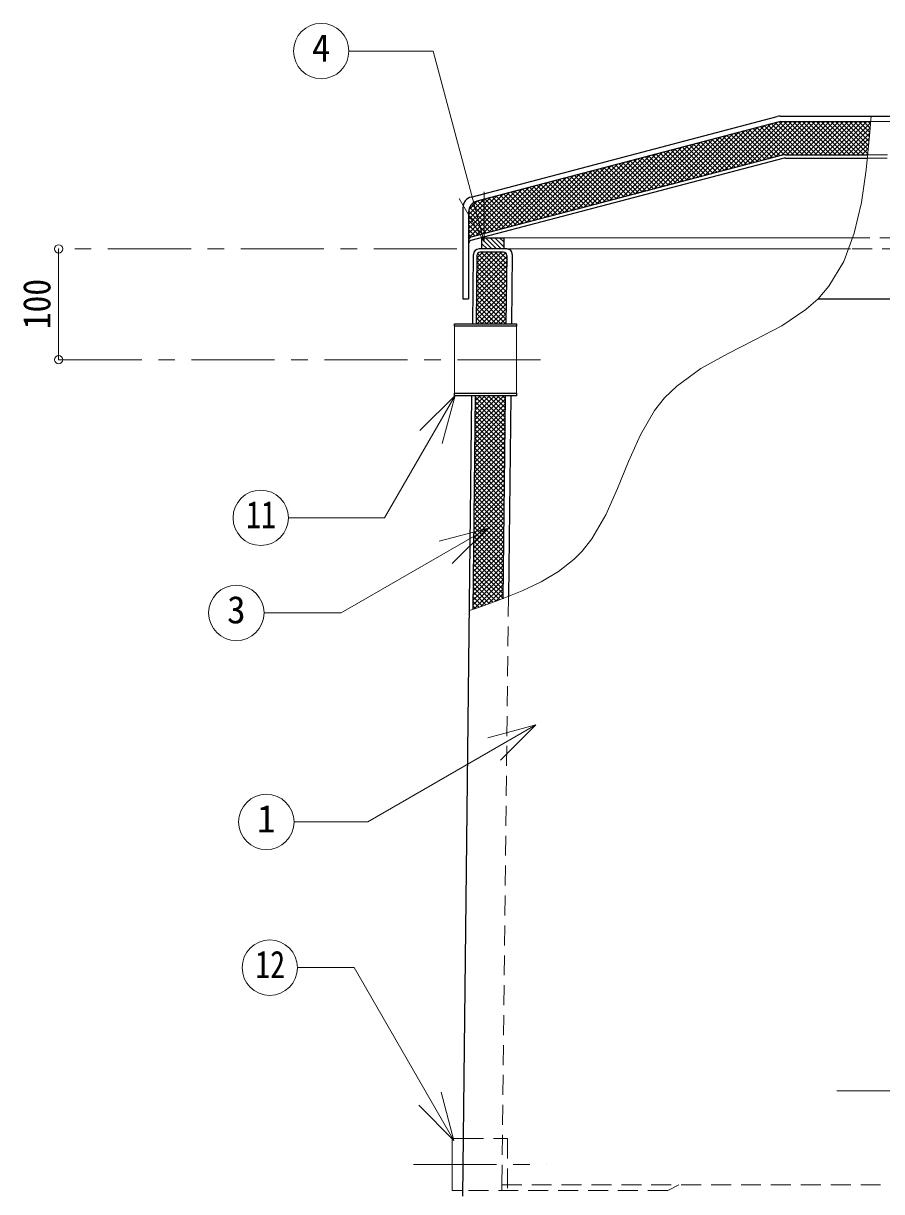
# Model space of a CAD drawing. Units: millimetres at full size, sheet at 1:15; details may follow other scales. Extents: x -3184 to 2891, y -2037 to 2178.
# Drawn here: x -979 to -204, y -1013 to 41 of the extents above; entities that cross this region are included whole.
import ezdxf
from ezdxf.enums import TextEntityAlignment as Align

# ---------------------------------------------------------------- set-up
doc = ezdxf.new("R2010")
doc.units = ezdxf.units.MM
doc.header["$LTSCALE"] = 15
doc.header["$PDMODE"] = 32
doc.header["$PDSIZE"] = 7.5
doc.linetypes.add('CHAIN1', pattern=[8, 5, -1, 1, -1])
doc.linetypes.add('DASHED1', pattern=[1.8, 1.2, -0.6])
doc.layers.add('0-0', color=7, linetype='Continuous', lineweight=18)
doc.styles.add('ＭＳ ゴシック', font='')
doc.styles.get('ＭＳ ゴシック').set_extended_font_data('MS Gothic')

msp = doc.modelspace()

# ---------------------------------------------------------------- linework, layer by layer
at = {"layer": '0-0'}
for p, q in [((-608.74, 16.47), (-684.69, 16.47)), ((-562.63, -155.64), (-608.74, 16.47)), ((-562.63, -155.64), (-562.63, -110.64)), ((-562.63, -155.64), (-585.13, -116.67)), ((-589.25, -231.88), (-589.25, -292.38)), ((-533.25, -231.88), (-533.25, -292.38)), ((-588.79, -294.35), (-652.62, -404.9)), ((-588.79, -294.35), (-620.61, -326.17)), ((-588.79, -294.35), (-600.44, -337.82)), ((-652.62, -404.9), (-739.28, -404.9)), ((-559.59, -414.41), (-603.06, -426.06)), ((-559.59, -414.41), (-591.41, -446.23)), ((-515.86, -591.8), (-667.56, -679.39)), ((-515.86, -591.8), (-559.32, -603.45)), ((-515.86, -591.8), (-547.68, -623.62)), ((-667.56, -679.39), (-734.23, -679.39)), ((-589.85, -966.95), (-601.49, -923.48)), ((-589.85, -966.95), (-621.67, -935.13)), ((-591.45, -965.13), (-591.45, -1012.13)), ((-591.45, -965.13), (-581.19, -965.13)), ((-591.45, -1012.13), (-581.72, -1012.13))]:
    msp.add_line(p, q, dxfattribs=at)
at = {"layer": '0-0', "color": 5, "lineweight": 25}
for p, q in [((-574.25, -115.3), (-297.95, -42.59)), ((-297.31, -47.59), (-569.25, -119.15)), ((-295.41, -42.26), (2, -42.26)), ((-294.76, -47.26), (-213.71, -47.26)), ((-293.42, -77.59), (-574.47, -151.55)), ((-293.04, -80.59), (-574.47, -154.65)), ((-290.88, -77.26), (-216.42, -77.26)), ((-290.49, -80.26), (-216.72, -80.26)), ((-581.7, -124.97), (-581.7, -207.26)), ((-576.7, -128.82), (-576.7, -207.26)), ((-564.89, -152.13), (-544.89, -152.13)), ((-564.89, -152.13), (-564.89, -162.13)), ((-544.89, -152.13), (-544.89, -162.13)), ((-572.89, -229.63), (-572.18, -167.07)), ((-569.19, -168.1), (-569.89, -229.63)), ((-542.18, -162.13), (-567.18, -162.13)), ((-545.19, -165.13), (-566.19, -165.13)), ((-542.19, -168.16), (-542.89, -229.63)), ((-537.18, -167.19), (-537.89, -229.63)), ((-581.7, -207.26), (-576.7, -207.26)), ((-261.16, -207.26), (-163.59, -207.26)), ((-581.78, -1017.13), (-573.62, -294.63)), ((-570.62, -294.63), (-572.8, -487.49)), ((-543.62, -294.63), (-545.69, -477.86)), ((-538.62, -294.63), (-540.66, -475.85))]:
    msp.add_line(p, q, dxfattribs=at)
at = {"layer": '0-0', "color": 4, "lineweight": 9}
for p, q in [((-357.49, -94.45), (-315.39, -52.35)), ((-351.74, -92.93), (-309.63, -50.83)), ((-345.98, -91.42), (-303.88, -49.32)), ((-340.22, -89.9), (-298.12, -47.8)), ((-334.46, -88.39), (-293.33, -47.26)), ((-328.7, -86.87), (-289.09, -47.26)), ((-322.95, -85.36), (-284.85, -47.26)), ((-317.19, -83.84), (-280.61, -47.26)), ((-316.48, -52.63), (-291.81, -77.3)), ((-313.12, -51.75), (-287.61, -77.26)), ((-311.43, -82.33), (-276.36, -47.26)), ((-309.76, -50.87), (-283.36, -77.26)), ((-306.4, -49.98), (-279.12, -77.26)), ((-305.67, -80.81), (-272.12, -47.26)), ((-303.04, -49.1), (-274.88, -77.26)), ((-299.91, -79.3), (-267.88, -47.26)), ((-299.68, -48.21), (-270.64, -77.26)), ((-296.28, -47.38), (-266.39, -77.26)), ((-294.16, -77.78), (-263.63, -47.26)), ((-292.15, -47.26), (-262.15, -77.26)), ((-289.39, -77.26), (-259.39, -47.26)), ((-287.91, -47.26), (-257.91, -77.26)), ((-285.15, -77.26), (-255.15, -47.26)), ((-283.67, -47.26), (-253.67, -77.26)), ((-280.91, -77.26), (-250.91, -47.26)), ((-279.42, -47.26), (-249.42, -77.26)), ((-276.66, -77.26), (-246.66, -47.26)), ((-275.18, -47.26), (-245.18, -77.26)), ((-272.42, -77.26), (-242.42, -47.26)), ((-270.94, -47.26), (-240.94, -77.26)), ((-268.18, -77.26), (-238.18, -47.26)), ((-266.7, -47.26), (-236.7, -77.26)), ((-263.94, -77.26), (-233.94, -47.26)), ((-262.45, -47.26), (-232.45, -77.26)), ((-259.69, -77.26), (-229.69, -47.26)), ((-258.21, -47.26), (-228.21, -77.26)), ((-255.45, -77.26), (-225.45, -47.26)), ((-253.97, -47.26), (-223.97, -77.26)), ((-251.21, -77.26), (-221.21, -47.26)), ((-249.72, -47.26), (-219.72, -77.26)), ((-246.97, -77.26), (-216.97, -47.26)), ((-245.48, -47.26), (-216.34, -76.4)), ((-242.72, -77.26), (-213.79, -48.33)), ((-241.24, -47.26), (-215.96, -72.54)), ((-237, -47.26), (-215.58, -68.67)), ((-232.75, -47.26), (-215.21, -64.81)), ((-228.51, -47.26), (-214.83, -60.94)), ((-224.27, -47.26), (-214.5, -57.03)), ((-220.03, -47.26), (-214.18, -53.11)), ((-215.78, -47.26), (-213.86, -49.18)), ((-397.8, -105.06), (-355.7, -62.96)), ((-392.04, -103.54), (-349.94, -61.44)), ((-386.28, -102.03), (-344.18, -59.93)), ((-380.52, -100.51), (-338.42, -58.41)), ((-374.77, -99), (-332.67, -56.89)), ((-369.01, -97.48), (-326.91, -55.38)), ((-363.25, -95.96), (-321.15, -53.86)), ((-356.78, -63.24), (-332.22, -87.8)), ((-353.42, -62.36), (-328.86, -86.92)), ((-350.06, -61.47), (-325.5, -86.03)), ((-346.7, -60.59), (-322.15, -85.15)), ((-343.35, -59.7), (-318.79, -84.26)), ((-339.99, -58.82), (-315.43, -83.38)), ((-336.63, -57.94), (-312.07, -82.5)), ((-333.27, -57.05), (-308.71, -81.61)), ((-329.91, -56.17), (-305.35, -80.73)), ((-326.55, -55.29), (-301.99, -79.84)), ((-323.19, -54.4), (-298.63, -78.96)), ((-319.83, -53.52), (-295.28, -78.08)), ((-238.48, -77.26), (-214.17, -52.95)), ((-234.24, -77.26), (-214.54, -57.56)), ((-230, -77.26), (-214.95, -62.22)), ((-438.1, -115.66), (-396, -73.56)), ((-432.35, -114.15), (-390.24, -72.05)), ((-426.59, -112.63), (-384.49, -70.53)), ((-420.83, -111.12), (-378.73, -69.02)), ((-415.07, -109.6), (-372.97, -67.5)), ((-409.31, -108.09), (-367.21, -65.99)), ((-403.56, -106.57), (-361.46, -64.47)), ((-393.73, -72.96), (-369.17, -97.52)), ((-390.37, -72.08), (-365.81, -96.64)), ((-387.01, -71.2), (-362.45, -95.75)), ((-383.65, -70.31), (-359.09, -94.87)), ((-380.29, -69.43), (-355.73, -93.99)), ((-376.93, -68.54), (-352.37, -93.1)), ((-373.57, -67.66), (-349.02, -92.22)), ((-370.22, -66.78), (-345.66, -91.33)), ((-366.86, -65.89), (-342.3, -90.45)), ((-363.5, -65.01), (-338.94, -89.57)), ((-360.14, -64.12), (-335.58, -88.68)), ((-225.75, -77.26), (-215.41, -66.92)), ((-221.51, -77.26), (-215.87, -71.62)), ((-478.41, -126.27), (-436.31, -84.17)), ((-472.65, -124.75), (-430.55, -82.65)), ((-466.89, -123.24), (-424.79, -81.14)), ((-461.13, -121.72), (-419.03, -79.62)), ((-455.38, -120.21), (-413.28, -78.11)), ((-449.62, -118.69), (-407.52, -76.59)), ((-443.86, -117.18), (-401.76, -75.08)), ((-434.03, -83.57), (-409.47, -108.13)), ((-430.67, -82.69), (-406.11, -107.24)), ((-427.31, -81.8), (-402.76, -106.36)), ((-423.96, -80.92), (-399.4, -105.48)), ((-420.6, -80.03), (-396.04, -104.59)), ((-417.24, -79.15), (-392.68, -103.71)), ((-413.88, -78.27), (-389.32, -102.83)), ((-410.52, -77.38), (-385.96, -101.94)), ((-407.16, -76.5), (-382.6, -101.06)), ((-403.8, -75.61), (-379.24, -100.17)), ((-400.44, -74.73), (-375.89, -99.29)), ((-397.09, -73.85), (-372.53, -98.41)), ((-217.27, -77.26), (-216.33, -76.33)), ((-518.71, -136.88), (-476.61, -94.78)), ((-512.96, -135.36), (-470.86, -93.26)), ((-507.2, -133.85), (-465.1, -91.74)), ((-501.44, -132.33), (-459.34, -90.23)), ((-495.68, -130.81), (-453.58, -88.71)), ((-489.92, -129.3), (-447.82, -87.2)), ((-484.17, -127.78), (-442.07, -85.68)), ((-474.34, -94.18), (-449.78, -118.74)), ((-470.98, -93.29), (-446.42, -117.85)), ((-467.62, -92.41), (-443.06, -116.97)), ((-464.26, -91.52), (-439.7, -116.08)), ((-460.9, -90.64), (-436.34, -115.2)), ((-457.54, -89.76), (-432.99, -114.32)), ((-454.18, -88.87), (-429.63, -113.43)), ((-450.83, -87.99), (-426.27, -112.55)), ((-447.47, -87.11), (-422.91, -111.66)), ((-444.11, -86.22), (-419.55, -110.78)), ((-440.75, -85.34), (-416.19, -109.9)), ((-437.39, -84.45), (-412.83, -109.01)), ((-559.02, -147.48), (-516.92, -105.38)), ((-553.26, -145.97), (-511.16, -103.87)), ((-547.5, -144.45), (-505.4, -102.35)), ((-541.74, -142.94), (-499.64, -100.84)), ((-535.99, -141.42), (-493.89, -99.32)), ((-530.23, -139.91), (-488.13, -97.81)), ((-524.47, -138.39), (-482.37, -96.29)), ((-514.64, -104.78), (-490.08, -129.34)), ((-511.28, -103.9), (-486.73, -128.46)), ((-507.92, -103.02), (-483.37, -127.57)), ((-504.57, -102.13), (-480.01, -126.69)), ((-501.21, -101.25), (-476.65, -125.81)), ((-497.85, -100.36), (-473.29, -124.92)), ((-494.49, -99.48), (-469.93, -124.04)), ((-491.13, -98.6), (-466.57, -123.15)), ((-487.77, -97.71), (-463.21, -122.27)), ((-484.41, -96.83), (-459.86, -121.39)), ((-481.05, -95.94), (-456.5, -120.5)), ((-477.7, -95.06), (-453.14, -119.62)), ((-576.7, -152.44), (-534.19, -109.93)), ((-576.7, -148.2), (-539.95, -111.44)), ((-576.7, -143.95), (-545.71, -112.96)), ((-576.7, -139.71), (-551.47, -114.47)), ((-576.7, -135.47), (-557.22, -115.99)), ((-570.53, -150.51), (-528.43, -108.41)), ((-564.78, -149), (-522.68, -106.9)), ((-554.95, -115.39), (-530.39, -139.95)), ((-551.59, -114.51), (-527.03, -139.06)), ((-548.23, -113.62), (-523.67, -138.18)), ((-544.87, -112.74), (-520.31, -137.3)), ((-541.51, -111.85), (-516.95, -136.41)), ((-538.15, -110.97), (-513.6, -135.53)), ((-534.8, -110.09), (-510.24, -134.64)), ((-531.44, -109.2), (-506.88, -133.76)), ((-528.08, -108.32), (-503.52, -132.88)), ((-524.72, -107.43), (-500.16, -131.99)), ((-521.36, -106.55), (-496.8, -131.11)), ((-518, -105.67), (-493.44, -130.23)), ((-576.7, -131.22), (-562.98, -117.5)), ((-576.49, -126.77), (-568.74, -119.02)), ((-575.66, -124.38), (-553.9, -146.14)), ((-573.91, -121.89), (-550.54, -145.25)), ((-571.5, -120.05), (-547.18, -144.37)), ((-568.38, -118.93), (-543.82, -143.48)), ((-565.02, -118.04), (-540.47, -142.6)), ((-561.67, -117.16), (-537.11, -141.72)), ((-558.31, -116.27), (-533.75, -140.83)), ((-576.7, -131.82), (-560.62, -147.9)), ((-576.7, -136.06), (-563.98, -148.79)), ((-576.63, -127.65), (-557.26, -147.02)), ((-576.7, -140.3), (-567.34, -149.67)), ((-576.7, -144.55), (-570.69, -150.55)), ((-576.7, -148.79), (-574.05, -151.44)), ((-576.7, -153.03), (-576.46, -153.27)), ((-564.89, -152.86), (-555.62, -162.13)), ((-564.89, -157.1), (-559.86, -162.13)), ((-561.38, -152.13), (-551.38, -162.13)), ((-557.13, -152.13), (-547.13, -162.13)), ((-552.89, -152.13), (-544.89, -160.13)), ((-548.65, -152.13), (-544.89, -155.89)), ((-544.89, -152.13), (-229.49, -152.13)), ((-946.7, -162.13), (-946.7, -262.13)), ((-569.46, -191.92), (-543.33, -165.78)), ((-569.41, -187.62), (-546.92, -165.13)), ((-569.37, -183.33), (-551.16, -165.13)), ((-569.32, -179.04), (-555.4, -165.13)), ((-569.27, -174.75), (-559.65, -165.13)), ((-569.22, -170.46), (-563.89, -165.13)), ((-568.5, -166.22), (-542.46, -192.26)), ((-565.35, -165.13), (-542.42, -188.06)), ((-564.89, -161.34), (-564.1, -162.13)), ((-561.1, -165.13), (-542.37, -183.86)), ((-556.86, -165.13), (-542.32, -179.67)), ((-552.62, -165.13), (-542.28, -175.47)), ((-548.38, -165.13), (-542.23, -171.28)), ((-543.78, -165.48), (-542.55, -166.72)), ((-542.18, -162.13), (-231.82, -162.13)), ((-569.61, -204.79), (-542.3, -177.48)), ((-569.56, -200.5), (-542.25, -173.19)), ((-569.51, -196.21), (-542.2, -168.9)), ((-569.31, -178.14), (-542.61, -204.84)), ((-569.26, -173.95), (-542.56, -200.65)), ((-569.21, -169.75), (-542.51, -196.45)), ((-569.7, -213.37), (-542.4, -186.06)), ((-569.66, -209.08), (-542.35, -181.77)), ((-569.4, -186.53), (-542.7, -213.23)), ((-569.35, -182.34), (-542.65, -209.04)), ((-569.85, -226.24), (-542.54, -198.93)), ((-569.8, -221.95), (-542.49, -194.64)), ((-569.75, -217.66), (-542.44, -190.35)), ((-569.54, -199.12), (-542.84, -225.82)), ((-569.5, -194.92), (-542.8, -221.62)), ((-569.45, -190.73), (-542.75, -217.43)), ((-569.64, -207.51), (-547.52, -229.63)), ((-569.59, -203.31), (-543.27, -229.63)), ((-568.99, -229.63), (-542.59, -203.23)), ((-564.75, -229.63), (-542.64, -207.52)), ((-569.78, -220.09), (-560.24, -229.63)), ((-569.73, -215.9), (-556, -229.63)), ((-569.69, -211.7), (-551.76, -229.63)), ((-560.51, -229.63), (-542.69, -211.81)), ((-556.27, -229.63), (-542.73, -216.1)), ((-552.02, -229.63), (-542.78, -220.39)), ((-569.88, -228.48), (-568.73, -229.63)), ((-569.83, -224.29), (-564.49, -229.63)), ((-547.78, -229.63), (-542.83, -224.68)), ((-543.54, -229.63), (-542.88, -228.97)), ((-570.92, -320.65), (-544.9, -294.63)), ((-570.87, -316.36), (-549.14, -294.63)), ((-570.82, -312.07), (-553.38, -294.63)), ((-570.77, -307.77), (-557.63, -294.63)), ((-570.72, -303.48), (-561.87, -294.63)), ((-570.67, -299.19), (-566.11, -294.63)), ((-570.62, -294.9), (-570.35, -294.63)), ((-567.37, -294.63), (-543.89, -318.11)), ((-563.13, -294.63), (-543.84, -313.92)), ((-558.88, -294.63), (-543.79, -309.72)), ((-554.64, -294.63), (-543.74, -305.53)), ((-550.4, -294.63), (-543.7, -301.33)), ((-546.16, -294.63), (-543.65, -297.14)), ((-571.01, -329.23), (-543.7, -301.92)), ((-570.96, -324.94), (-543.65, -297.63)), ((-570.73, -304), (-544.03, -330.7)), ((-570.68, -299.8), (-543.98, -326.5)), ((-570.63, -295.61), (-543.93, -322.31)), ((-571.16, -342.1), (-543.85, -314.79)), ((-571.11, -337.81), (-543.8, -310.5)), ((-571.06, -333.52), (-543.75, -306.21)), ((-570.82, -312.39), (-544.12, -339.09)), ((-570.77, -308.19), (-544.07, -334.9)), ((-571.25, -350.69), (-543.94, -323.38)), ((-571.21, -346.39), (-543.9, -319.08)), ((-570.96, -324.98), (-544.26, -351.68)), ((-570.92, -320.78), (-544.22, -347.48)), ((-570.87, -316.59), (-544.17, -343.29)), ((-571.4, -363.56), (-544.09, -336.25)), ((-571.35, -359.27), (-544.04, -331.96)), ((-571.3, -354.98), (-543.99, -327.67)), ((-571.06, -333.37), (-544.36, -360.07)), ((-571.01, -329.17), (-544.31, -355.87)), ((-571.5, -372.14), (-544.19, -344.83)), ((-571.45, -367.85), (-544.14, -340.54)), ((-571.2, -345.95), (-544.5, -372.65)), ((-571.15, -341.76), (-544.45, -368.46)), ((-571.11, -337.56), (-544.41, -364.26)), ((-571.64, -385.01), (-544.33, -357.7)), ((-571.59, -380.72), (-544.28, -353.41)), ((-571.55, -376.43), (-544.24, -349.12)), ((-571.34, -358.54), (-544.64, -385.24)), ((-571.3, -354.34), (-544.6, -381.04)), ((-571.25, -350.15), (-544.55, -376.85)), ((-571.74, -393.6), (-544.43, -366.29)), ((-571.69, -389.3), (-544.38, -361.99)), ((-571.44, -366.93), (-544.74, -393.63)), ((-571.39, -362.73), (-544.69, -389.43)), ((-571.88, -406.47), (-544.57, -379.16)), ((-571.84, -402.18), (-544.53, -374.87)), ((-571.79, -397.89), (-544.48, -370.58)), ((-571.58, -379.51), (-544.88, -406.22)), ((-571.53, -375.32), (-544.83, -402.02)), ((-571.49, -371.12), (-544.78, -397.82)), ((-571.98, -415.05), (-544.67, -387.74)), ((-571.93, -410.76), (-544.62, -383.45)), ((-571.67, -387.91), (-544.97, -414.61)), ((-571.63, -383.71), (-544.93, -410.41)), ((-572.13, -427.92), (-544.82, -400.61)), ((-572.08, -423.63), (-544.77, -396.32)), ((-572.03, -419.34), (-544.72, -392.03)), ((-571.82, -400.49), (-545.12, -427.19)), ((-571.77, -396.3), (-545.07, -423)), ((-571.72, -392.1), (-545.02, -418.8)), ((-572.22, -436.51), (-544.91, -409.2)), ((-572.17, -432.22), (-544.86, -404.91)), ((-571.91, -408.88), (-545.21, -435.58)), ((-571.86, -404.69), (-545.16, -431.39)), ((-572.32, -445.09), (-545.01, -417.78)), ((-572.27, -440.8), (-544.96, -413.49)), ((-572.05, -421.47), (-545.35, -448.17)), ((-572.01, -417.27), (-545.31, -443.97)), ((-571.96, -413.08), (-545.26, -439.78)), ((-572.47, -457.96), (-545.16, -430.65)), ((-572.42, -453.67), (-545.11, -426.36)), ((-572.37, -449.38), (-545.06, -422.07)), ((-572.15, -429.86), (-545.45, -456.56)), ((-572.1, -425.66), (-545.4, -452.36)), ((-572.56, -466.54), (-545.25, -439.23)), ((-572.51, -462.25), (-545.2, -434.94)), ((-572.29, -442.44), (-545.59, -469.14)), ((-572.24, -438.25), (-545.54, -464.95)), ((-572.2, -434.05), (-545.49, -460.75)), ((-572.71, -479.42), (-545.4, -452.11)), ((-572.66, -475.13), (-545.35, -447.82)), ((-572.61, -470.84), (-545.3, -443.53)), ((-572.38, -450.83), (-545.68, -477.54)), ((-572.34, -446.64), (-545.64, -473.34)), ((-572.76, -483.71), (-545.45, -456.4)), ((-572.53, -463.42), (-554.79, -481.15)), ((-572.48, -459.23), (-551.67, -480.03)), ((-572.43, -455.03), (-548.55, -478.91)), ((-572.03, -487.23), (-545.49, -460.69)), ((-572.62, -471.81), (-561.04, -483.39)), ((-572.57, -467.62), (-557.92, -482.27)), ((-565.57, -485.01), (-545.54, -464.98)), ((-558.97, -482.65), (-545.59, -469.27)), ((-552.36, -480.28), (-545.64, -473.56)), ((-572.76, -484.4), (-570.47, -486.69)), ((-572.72, -480.2), (-567.31, -485.61)), ((-572.67, -476.01), (-564.16, -484.51)), ((-545.7, -477.87), (-545.69, -477.85))]:
    msp.add_line(p, q, dxfattribs=at)
at = {"layer": '0-0', "linetype": 'DASHED1'}
for p, q in [((-213.71, -47.26), (1.36, -47.26)), ((-216.72, -80.26), (-2.91, -80.26)), ((-216.42, -77.26), (-2.52, -77.26)), ((271.49, -152.13), (-229.49, -152.13)), ((273.78, -162.13), (-231.82, -162.13)), ((-540.66, -475.85), (-546.66, -1007.13)), ((-546.66, -1007.13), (253.26, -1007.13))]:
    msp.add_line(p, q, dxfattribs=at)
at = {"layer": '0-0', "color": 4, "linetype": 'CHAIN1', "lineweight": 9}
for p, q in [((-587.2, -162.13), (-946.7, -162.13)), ((-946.7, -262.13), (-498.25, -262.13)), ((-244.2, -922.13), (-49.2, -922.13)), ((-626.45, -988.63), (-506.45, -988.63))]:
    msp.add_line(p, q, dxfattribs=at)
at = {"layer": '0-0', "color": 4, "linetype": 'DASHED1', "lineweight": 9}
for p, q in [((-581.19, -965.13), (-541.45, -965.13)), ((-541.45, -965.13), (-541.45, -1012.13)), ((-396.75, -1012.13), (-581.72, -1012.13)), ((-546.66, -1007.13), (-546.72, -1012.13)), ((-386.69, -1007.13), (-396.75, -1012.13))]:
    msp.add_line(p, q, dxfattribs=at)
at = {"layer": '0-0'}
for points in [[(-213.3, -42.26), (-214.75, -60.19), (-217.74, -90.72), (-222.05, -120.22), (-228.53, -148.01), (-238.01, -173.46), (-251.34, -195.89), (-261.16, -207.26), (-272.14, -216.95), (-293.96, -231.45), (-318.08, -244.29), (-342.95, -256.78), (-367.04, -270.21), (-388.78, -285.89), (-399.7, -296.53), (-408.71, -307.96), (-421.58, -330.01), (-432.3, -353.93), (-442.24, -378.41), (-452.8, -402.15), (-465.38, -423.83), (-474.14, -434.96), (-481.4, -442.26), (-495.48, -453.32), (-511.24, -462.74), (-528.31, -470.89), (-546.32, -478.12), (-564.91, -484.78), (-575.81, -488.53)], [(-559.59, -414.41), (-691.71, -490.69), (-761.28, -490.69)], [(-589.85, -966.95), (-679.92, -810.94), (-731.08, -810.94)]]:
    msp.add_lwpolyline(points, dxfattribs=at)
at = {"layer": '0-0', "color": 5, "lineweight": 25}
for points in [[(-589.25, -229.63), (-533.25, -229.63), (-533.25, -231.88), (-589.25, -231.88)], [(-589.25, -292.38), (-533.25, -292.38), (-533.25, -294.63), (-589.25, -294.63)]]:
    msp.add_lwpolyline(points, close=True, dxfattribs=at)
at = {"layer": '0-0'}
for centre in [(-709.69, 16.47), (-764.28, -404.9), (-786.28, -490.69), (-759.23, -679.39), (-756.08, -810.94)]:
    msp.add_circle(centre, 25, dxfattribs=at)
at = {"layer": '0-0', "color": 5, "lineweight": 25}
for centre, radius, start, end in [((-295.41, -52.26), 10, 90, 104.74356), ((-294.76, -57.26), 10, 90, 104.74356), ((-290.88, -87.26), 10, 90, 104.74356), ((-290.49, -90.26), 10, 90, 104.74356), ((-571.7, -124.97), 10, 104.74356, 180), ((-566.7, -128.82), 10, 104.74356, 180), ((-573.7, -154.45), 3, 104.74356, 180), ((-573.7, -157.55), 3, 104.74356, 180), ((-567.18, -167.13), 5, 90, 179.35347), ((-566.19, -168.13), 3, 90, 179.35347), ((-545.19, -168.13), 3, 359.35347, 90), ((-542.18, -167.13), 5, 359.35347, 90)]:
    msp.add_arc(centre, radius, start, end, dxfattribs=at)
at = {"layer": '0-0', "color": 1}
for p in [(-946.7, -162.13), (-946.7, -262.13)]:
    msp.add_point(p, dxfattribs=at)

# ---------------------------------------------------------------- texts
at = {"layer": '0-0', "style": 'ＭＳ ゴシック'}
for s, p in [('4', (-718.13, -0.41)), ('3', (-794.72, -507.57)), ('1', (-767.67, -696.26))]:
    msp.add_text(s, height=24.74, dxfattribs=at).set_placement(p, align=Align.BOTTOM_LEFT)
at = {"layer": '0-0', "style": 'ＭＳ ゴシック', "width": 0.9}
msp.add_text('100', height=24.74, rotation=90, dxfattribs=at).set_placement((-946.7, -234.63), align=Align.BOTTOM_LEFT)
at = {"layer": '0-0', "style": 'ＭＳ ゴシック', "width": 0.8}
for s, p in [('11', (-777.4, -421.78)), ('12', (-769.21, -827.81))]:
    msp.add_text(s, height=24.74, dxfattribs=at).set_placement(p, align=Align.BOTTOM_LEFT)

doc.saveas('drawing.dxf')
